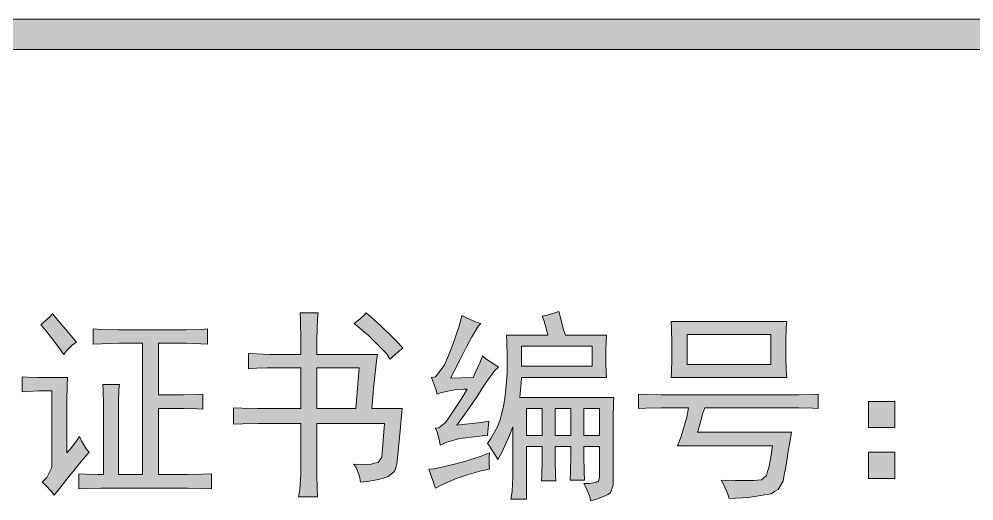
# Model space of a CAD drawing. Header units: millimetres. Extents: x 568 to 3948041, y -25191 to 63890.
# Drawn here: x 3941386 to 3943411, y 49728 to 50750 of the extents above; entities that cross this region are included whole.
import ezdxf

# ---------------------------------------------------------------- set-up
doc = ezdxf.new("R2010")
doc.units = ezdxf.units.MM

msp = doc.modelspace()

# ---------------------------------------------------------------- hatches: boundary and pattern name
h = msp.add_hatch(color=0)
h.dxf.hatch_style = 2
h.paths.add_polyline_path([(3946541, 50750.4), (3946541, 50685.9), (3939036.2, 50685.9), (3939036.2, 50750.4)])
h = msp.add_hatch(color=0)
h.dxf.hatch_style = 2
h.paths.add_polyline_path([(3941480.3, 50038.6), (3941465.9, 50059.1), (3941441.6, 50090.2), (3941431.7, 50101.6), (3941437.8, 50106.2), (3941450.7, 50118.3), (3941456.8, 50125.2), (3941507.7, 50064.4), (3941498.5, 50058.3), (3941485.6, 50045.4)])
h = msp.add_hatch(color=0)
h.paths.add_polyline_path([(3941983.3, 50038.6), (3941983.3, 50067.4), (3941982.5, 50111.5), (3941981.7, 50126.7), (3942020.5, 50126.7), (3942019, 50113.8), (3942017.4, 50070.5), (3942017.4, 50038.6), (3942145.8, 50038.6), (3942144.3, 50031), (3942138.2, 49974), (3942133.7, 49923.8), (3942198.3, 49923.8), (3942193.7, 49869.1), (3942186.9, 49806.1), (3942184.6, 49798.5), (3942182.3, 49790.1), (3942168.6, 49779.5), (3942158.8, 49776.4), (3942148.1, 49773.4), (3942123.8, 49768.8), (3942110.1, 49767.3), (3942107.9, 49780.2), (3942100.3, 49800), (3942094.9, 49806.1), (3942110.1, 49805.3), (3942132.9, 49806.1), (3942139.8, 49807.6), (3942147.4, 49809.1), (3942155, 49820.5), (3942155.7, 49829.6), (3942161, 49891.9), (3942017.4, 49891.9), (3942017.4, 49802.3), (3942017.4, 49785.6), (3942018.2, 49752.9), (3942019, 49736.2), (3941978.7, 49736.2), (3941981, 49752.1), (3941983.3, 49784), (3941983.3, 49800.8), (3941983.3, 49891.9), (3941904.2, 49891.9), (3941892.1, 49891.9), (3941860.2, 49891.2), (3941840.4, 49890.4), (3941840.4, 49925.4), (3941857.9, 49924.6), (3941891.3, 49923.8), (3941907.3, 49923.8), (3941983.3, 49923.8), (3941983.3, 50010.4), (3941917.9, 50010.4), (3941912.6, 50010.4), (3941889.8, 50009.7), (3941872.3, 50008.2), (3941872.3, 50040.8), (3941889, 50040.1), (3941917.9, 50038.6), (3941929.3, 50038.6)])
h.paths.add_polyline_path([(3942100.3, 49923.8), (3942107.1, 50010.4), (3942017.4, 50010.4), (3942017.4, 49923.8)])
h = msp.add_hatch(color=0)
h.dxf.hatch_style = 2
h.paths.add_polyline_path([(3942122.3, 50126.7), (3942132.9, 50117.6), (3942153.4, 50099.3), (3942162.6, 50090.2), (3942171.7, 50081.9), (3942190.7, 50062.9), (3942199.8, 50052.2), (3942189.9, 50043.9), (3942176.2, 50032.5), (3942172.4, 50028.7), (3942164.8, 50040.8), (3942126.9, 50078.8), (3942096.5, 50104.7), (3942105.6, 50111.5), (3942117.7, 50122.1)])
h = msp.add_hatch(color=0)
h.dxf.hatch_style = 2
h.paths.add_polyline_path([(3942365.4, 50104.7), (3942360.1, 50099.3), (3942345.7, 50075), (3942335.8, 50056), (3942325.9, 50036.3), (3942308.4, 50002.9), (3942300.8, 49988.4), (3942348.7, 49989.9), (3942353.3, 49999.8), (3942363.9, 50022.6), (3942368.5, 50035.5), (3942376, 50029.4), (3942393.5, 50018), (3942402.6, 50012), (3942395, 50004.4), (3942377.6, 49980.8), (3942367.7, 49965.6), (3942357.8, 49949.7), (3942331.2, 49911.7), (3942314.5, 49888.9), (3942332.7, 49890.4), (3942366.2, 49894.2), (3942382.1, 49897.2), (3942379.1, 49866.9), (3942368.5, 49866.1), (3942345.7, 49863.1), (3942333.5, 49861.5), (3942320.6, 49860), (3942293.2, 49852.4), (3942278.8, 49846.3), (3942277.3, 49855.5), (3942272.7, 49873.7), (3942268.9, 49882.1), (3942275.8, 49882.8), (3942290.2, 49894.2), (3942297.8, 49905.6), (3942305.4, 49916.2), (3942325.1, 49945.9), (3942336.5, 49964.9), (3942328.9, 49964.9), (3942313.7, 49964.1), (3942306.2, 49962.6), (3942298.6, 49961.8), (3942281.8, 49958), (3942272.7, 49954.2), (3942269.7, 49964.9), (3942263.6, 49982.3), (3942260.6, 49989.9), (3942268.9, 49991.5), (3942287.2, 50015), (3942296.3, 50036.3), (3942305.4, 50057.6), (3942319.8, 50100.9), (3942325.1, 50121.4), (3942335, 50116.1), (3942355.5, 50106.9)])
h = msp.add_hatch(color=0)
h.paths.add_polyline_path([(3942531, 50129.7), (3942534.1, 50116.8), (3942540.9, 50091), (3942544.7, 50079.6), (3942632.1, 50079.6), (3942631.3, 50068.9), (3942630.6, 50046.2), (3942630.6, 50034), (3942630.6, 50021.1), (3942631.3, 49999.1), (3942632.1, 49989.9), (3942451.3, 49989.9), (3942450.5, 49977), (3942449, 49955.7), (3942448.2, 49947.4), (3942647.3, 49947.4), (3942646.5, 49934.5), (3942645.8, 49905.6), (3942645.8, 49890.4), (3942645.8, 49773.4), (3942645.8, 49761.3), (3942640.4, 49745.3), (3942634.4, 49741.5), (3942629, 49738.5), (3942610.8, 49731.6), (3942598.7, 49727.8), (3942595.6, 49738.5), (3942588, 49756.7), (3942583.5, 49765), (3942594.9, 49765), (3942609.3, 49766.6), (3942611.6, 49768.1), (3942614.6, 49768.8), (3942616.9, 49778), (3942616.9, 49785.6), (3942616.9, 49843.3), (3942583.5, 49843.3), (3942583.5, 49824.3), (3942584.2, 49788.6), (3942585, 49771.9), (3942554.6, 49771.9), (3942555.4, 49788.6), (3942556.1, 49824.3), (3942556.1, 49843.3), (3942522.7, 49843.3), (3942522.7, 49816.7), (3942523.4, 49780.2), (3942524.2, 49770.4), (3942493.8, 49770.4), (3942494.6, 49780.2), (3942495.3, 49816.7), (3942495.3, 49843.3), (3942461.9, 49843.3), (3942461.9, 49731.6), (3942429.2, 49731.6), (3942431.5, 49747.6), (3942433, 49778.7), (3942433, 49793.9), (3942433, 49885.1), (3942426.2, 49866.9), (3942410.2, 49831.9), (3942401.1, 49816), (3942395, 49826.6), (3942383.6, 49844.1), (3942379.1, 49849.4), (3942386.7, 49860), (3942398.1, 49879.8), (3942402.6, 49890.4), (3942406.4, 49900.3), (3942413.3, 49928.4), (3942416.3, 49945.9), (3942418.6, 49964.1), (3942420.9, 49999.1), (3942420.9, 50017.3), (3942420.9, 50034.8), (3942420.1, 50065.9), (3942419.4, 50079.6), (3942507.5, 50079.6), (3942505.2, 50088.7), (3942499.9, 50109.2), (3942495.3, 50119.9), (3942506, 50122.1), (3942524.2, 50127.5)])
h.paths.add_polyline_path([(3942601.7, 50013.5), (3942601.7, 50056), (3942451.3, 50056), (3942451.3, 50013.5)])
h.paths.add_polyline_path([(3942556.1, 49866.9), (3942556.1, 49923.8), (3942522.7, 49923.8), (3942522.7, 49866.9)])
h.paths.add_polyline_path([(3942616.9, 49866.9), (3942616.9, 49923.8), (3942583.5, 49923.8), (3942583.5, 49866.9)])
h.paths.add_polyline_path([(3942495.3, 49866.9), (3942495.3, 49923.8), (3942461.9, 49923.8), (3942461.9, 49866.9)])
h = msp.add_hatch(color=0)
h.dxf.hatch_style = 2
h.paths.add_polyline_path([(3941723.4, 50091), (3941740.1, 50091), (3941771.3, 50091.7), (3941785.7, 50093.3), (3941785.7, 50060.6), (3941771.3, 50061.4), (3941740.1, 50062.9), (3941723.4, 50062.9), (3941681.6, 50062.9), (3941681.6, 49952.7), (3941720.4, 49952.7), (3941734.8, 49952.7), (3941762.2, 49953.5), (3941775.8, 49954.2), (3941775.8, 49922.3), (3941762.9, 49923.1), (3941735.6, 49923.8), (3941720.4, 49923.8), (3941681.6, 49923.8), (3941681.6, 49784), (3941728.7, 49784), (3941743.2, 49784), (3941775.8, 49784.8), (3941794.1, 49785.6), (3941794.1, 49753.7), (3941775.8, 49754.4), (3941743.2, 49755.2), (3941728.7, 49755.2), (3941579.8, 49755.2), (3941559.3, 49755.2), (3941525.9, 49754.4), (3941512.2, 49753.7), (3941512.2, 49785.6), (3941525.9, 49784.8), (3941551.7, 49784), (3941564.6, 49784), (3941564.6, 49915.5), (3941564.6, 49933), (3941563.9, 49962.6), (3941563.1, 49974.7), (3941598.8, 49974.7), (3941597.3, 49964.1), (3941596.5, 49934.5), (3941596.5, 49915.5), (3941596.5, 49784), (3941647.4, 49784), (3941647.4, 50062.9), (3941617.1, 50062.9), (3941597.3, 50062.9), (3941560.8, 50061.4), (3941542.6, 50060.6), (3941542.6, 50093.3), (3941560.8, 50091.7), (3941597.3, 50091), (3941617.1, 50091)])
h = msp.add_hatch(color=0)
h.paths.add_polyline_path([(3943014.2, 50108.5), (3943012.7, 50095.5), (3943012, 50066.7), (3943012, 50050.7), (3943012, 50034.8), (3943012.7, 50004.4), (3943014.2, 49989.9), (3942768.8, 49989.9), (3942769.6, 50002.1), (3942770.4, 50029.4), (3942770.4, 50045.4), (3942770.4, 50062.9), (3942769.6, 50094), (3942768.8, 50108.5)])
h.paths.add_polyline_path([(3942980.1, 50017.3), (3942980.1, 50081.1), (3942803, 50081.1), (3942803, 50017.3)])
h = msp.add_hatch(color=0)
h.dxf.hatch_style = 2
h.paths.add_polyline_path([(3941434.7, 49767.3), (3941444.6, 49777.2), (3941455.2, 49798.5), (3941455.2, 49809.1), (3941455.2, 49961.1), (3941440, 49961.1), (3941427.9, 49961.1), (3941404.3, 49960.3), (3941392.2, 49959.5), (3941392.2, 49991.5), (3941403.6, 49990.7), (3941427.1, 49989.9), (3941440, 49989.9), (3941488.7, 49989.9), (3941487.9, 49974), (3941487.1, 49939.8), (3941487.1, 49922.3), (3941487.1, 49829.6), (3941494.7, 49838.7), (3941508.4, 49856.2), (3941513.7, 49864.6), (3941518.3, 49855.5), (3941528.2, 49838.7), (3941534.2, 49831.1), (3941525.1, 49820.5), (3941507.7, 49799.2), (3941500.1, 49790.1), (3941491.7, 49780.2), (3941471.9, 49755.2), (3941459.8, 49740), (3941454.5, 49747.6), (3941441.6, 49761.3)])
h = msp.add_hatch(color=0)
h.dxf.hatch_style = 2
h.paths.add_polyline_path([(3943024.1, 49952.7), (3943040.1, 49952.7), (3943068.9, 49953.5), (3943081.1, 49954.2), (3943081.1, 49923.8), (3943068.9, 49924.6), (3943040.1, 49925.4), (3943024.1, 49925.4), (3942840.3, 49925.4), (3942836.5, 49914), (3942828.9, 49887.4), (3942825.1, 49873.7), (3943024.1, 49873.7), (3943021.8, 49860), (3943018, 49837.2), (3943016.5, 49828.1), (3943015, 49818.2), (3943011.2, 49796.2), (3943008.9, 49783.3), (3943006.6, 49769.6), (3942996, 49752.1), (3942988.4, 49747.6), (3942980.8, 49743), (3942932.9, 49735.4), (3942891.9, 49733.1), (3942888.9, 49742.3), (3942880.5, 49762), (3942875.2, 49771.9), (3942905.6, 49771.1), (3942944.3, 49771.1), (3942951.9, 49771.9), (3942960.3, 49772.6), (3942970.9, 49781.8), (3942973.2, 49790.1), (3942976.3, 49797.7), (3942980.8, 49825.1), (3942983.9, 49844.8), (3942782.5, 49844.8), (3942790.1, 49864.6), (3942802.3, 49905.6), (3942806.1, 49925.4), (3942765.8, 49925.4), (3942747.6, 49925.4), (3942714.9, 49924.6), (3942699.7, 49923.8), (3942699.7, 49954.2), (3942714.9, 49953.5), (3942747.6, 49952.7), (3942765.8, 49952.7)])
h = msp.add_hatch(color=0)
h.dxf.hatch_style = 2
h.paths.add_polyline_path([(3943187.5, 49939), (3943243.7, 49939), (3943243.7, 49883.6), (3943187.5, 49883.6)])
h = msp.add_hatch(color=0)
h.dxf.hatch_style = 2
h.paths.add_polyline_path([(3942383.6, 49829.6), (3942382.9, 49820.5), (3942382.9, 49803), (3942383.6, 49795.4), (3942366.2, 49791.6), (3942336.5, 49783.3), (3942323.6, 49778.7), (3942311.5, 49774.9), (3942284.1, 49762.8), (3942268.9, 49755.2), (3942255.2, 49795.4), (3942265.9, 49796.2), (3942294, 49802.3), (3942312.2, 49806.8), (3942330.5, 49811.4), (3942366.2, 49822.8)])
h = msp.add_hatch(color=0)
h.dxf.hatch_style = 2
h.paths.add_polyline_path([(3943187.5, 49831.1), (3943243.7, 49831.1), (3943243.7, 49775.7), (3943187.5, 49775.7)])

# ---------------------------------------------------------------- linework, layer by layer
at = {"color": 0, "lineweight": 0}
for points in [[(3946541, 50750.4), (3946541, 50685.9), (3939036.2, 50685.9), (3939036.2, 50750.4)], [(3941480.3, 50038.6), (3941465.9, 50059.1), (3941441.6, 50090.2), (3941431.7, 50101.6), (3941437.8, 50106.2), (3941450.7, 50118.3), (3941456.8, 50125.2), (3941507.7, 50064.4), (3941498.5, 50058.3), (3941485.6, 50045.4)], [(3941983.3, 50038.6), (3941983.3, 50067.4), (3941982.5, 50111.5), (3941981.7, 50126.7), (3942020.5, 50126.7), (3942019, 50113.8), (3942017.4, 50070.5), (3942017.4, 50038.6), (3942145.8, 50038.6), (3942144.3, 50031), (3942138.2, 49974), (3942133.7, 49923.8), (3942198.3, 49923.8), (3942193.7, 49869.1), (3942186.9, 49806.1), (3942184.6, 49798.5), (3942182.3, 49790.1), (3942168.6, 49779.5), (3942158.8, 49776.4), (3942148.1, 49773.4), (3942123.8, 49768.8), (3942110.1, 49767.3), (3942107.9, 49780.2), (3942100.3, 49800), (3942094.9, 49806.1), (3942110.1, 49805.3), (3942132.9, 49806.1), (3942139.8, 49807.6), (3942147.4, 49809.1), (3942155, 49820.5), (3942155.7, 49829.6), (3942161, 49891.9), (3942017.4, 49891.9), (3942017.4, 49802.3), (3942017.4, 49785.6), (3942018.2, 49752.9), (3942019, 49736.2), (3941978.7, 49736.2), (3941981, 49752.1), (3941983.3, 49784), (3941983.3, 49800.8), (3941983.3, 49891.9), (3941904.2, 49891.9), (3941892.1, 49891.9), (3941860.2, 49891.2), (3941840.4, 49890.4), (3941840.4, 49925.4), (3941857.9, 49924.6), (3941891.3, 49923.8), (3941907.3, 49923.8), (3941983.3, 49923.8), (3941983.3, 50010.4), (3941917.9, 50010.4), (3941912.6, 50010.4), (3941889.8, 50009.7), (3941872.3, 50008.2), (3941872.3, 50040.8), (3941889, 50040.1), (3941917.9, 50038.6), (3941929.3, 50038.6)], [(3942122.3, 50126.7), (3942132.9, 50117.6), (3942153.4, 50099.3), (3942162.6, 50090.2), (3942171.7, 50081.9), (3942190.7, 50062.9), (3942199.8, 50052.2), (3942189.9, 50043.9), (3942176.2, 50032.5), (3942172.4, 50028.7), (3942164.8, 50040.8), (3942126.9, 50078.8), (3942096.5, 50104.7), (3942105.6, 50111.5), (3942117.7, 50122.1)], [(3942365.4, 50104.7), (3942360.1, 50099.3), (3942345.7, 50075), (3942335.8, 50056), (3942325.9, 50036.3), (3942308.4, 50002.9), (3942300.8, 49988.4), (3942348.7, 49989.9), (3942353.3, 49999.8), (3942363.9, 50022.6), (3942368.5, 50035.5), (3942376, 50029.4), (3942393.5, 50018), (3942402.6, 50012), (3942395, 50004.4), (3942377.6, 49980.8), (3942367.7, 49965.6), (3942357.8, 49949.7), (3942331.2, 49911.7), (3942314.5, 49888.9), (3942332.7, 49890.4), (3942366.2, 49894.2), (3942382.1, 49897.2), (3942379.1, 49866.9), (3942368.5, 49866.1), (3942345.7, 49863.1), (3942333.5, 49861.5), (3942320.6, 49860), (3942293.2, 49852.4), (3942278.8, 49846.3), (3942277.3, 49855.5), (3942272.7, 49873.7), (3942268.9, 49882.1), (3942275.8, 49882.8), (3942290.2, 49894.2), (3942297.8, 49905.6), (3942305.4, 49916.2), (3942325.1, 49945.9), (3942336.5, 49964.9), (3942328.9, 49964.9), (3942313.7, 49964.1), (3942306.2, 49962.6), (3942298.6, 49961.8), (3942281.8, 49958), (3942272.7, 49954.2), (3942269.7, 49964.9), (3942263.6, 49982.3), (3942260.6, 49989.9), (3942268.9, 49991.5), (3942287.2, 50015), (3942296.3, 50036.3), (3942305.4, 50057.6), (3942319.8, 50100.9), (3942325.1, 50121.4), (3942335, 50116.1), (3942355.5, 50106.9)], [(3942531, 50129.7), (3942534.1, 50116.8), (3942540.9, 50091), (3942544.7, 50079.6), (3942632.1, 50079.6), (3942631.3, 50068.9), (3942630.6, 50046.2), (3942630.6, 50034), (3942630.6, 50021.1), (3942631.3, 49999.1), (3942632.1, 49989.9), (3942451.3, 49989.9), (3942450.5, 49977), (3942449, 49955.7), (3942448.2, 49947.4), (3942647.3, 49947.4), (3942646.5, 49934.5), (3942645.8, 49905.6), (3942645.8, 49890.4), (3942645.8, 49773.4), (3942645.8, 49761.3), (3942640.4, 49745.3), (3942634.4, 49741.5), (3942629, 49738.5), (3942610.8, 49731.6), (3942598.7, 49727.8), (3942595.6, 49738.5), (3942588, 49756.7), (3942583.5, 49765), (3942594.9, 49765), (3942609.3, 49766.6), (3942611.6, 49768.1), (3942614.6, 49768.8), (3942616.9, 49778), (3942616.9, 49785.6), (3942616.9, 49843.3), (3942583.5, 49843.3), (3942583.5, 49824.3), (3942584.2, 49788.6), (3942585, 49771.9), (3942554.6, 49771.9), (3942555.4, 49788.6), (3942556.1, 49824.3), (3942556.1, 49843.3), (3942522.7, 49843.3), (3942522.7, 49816.7), (3942523.4, 49780.2), (3942524.2, 49770.4), (3942493.8, 49770.4), (3942494.6, 49780.2), (3942495.3, 49816.7), (3942495.3, 49843.3), (3942461.9, 49843.3), (3942461.9, 49731.6), (3942429.2, 49731.6), (3942431.5, 49747.6), (3942433, 49778.7), (3942433, 49793.9), (3942433, 49885.1), (3942426.2, 49866.9), (3942410.2, 49831.9), (3942401.1, 49816), (3942395, 49826.6), (3942383.6, 49844.1), (3942379.1, 49849.4), (3942386.7, 49860), (3942398.1, 49879.8), (3942402.6, 49890.4), (3942406.4, 49900.3), (3942413.3, 49928.4), (3942416.3, 49945.9), (3942418.6, 49964.1), (3942420.9, 49999.1), (3942420.9, 50017.3), (3942420.9, 50034.8), (3942420.1, 50065.9), (3942419.4, 50079.6), (3942507.5, 50079.6), (3942505.2, 50088.7), (3942499.9, 50109.2), (3942495.3, 50119.9), (3942506, 50122.1), (3942524.2, 50127.5)], [(3941723.4, 50091), (3941740.1, 50091), (3941771.3, 50091.7), (3941785.7, 50093.3), (3941785.7, 50060.6), (3941771.3, 50061.4), (3941740.1, 50062.9), (3941723.4, 50062.9), (3941681.6, 50062.9), (3941681.6, 49952.7), (3941720.4, 49952.7), (3941734.8, 49952.7), (3941762.2, 49953.5), (3941775.8, 49954.2), (3941775.8, 49922.3), (3941762.9, 49923.1), (3941735.6, 49923.8), (3941720.4, 49923.8), (3941681.6, 49923.8), (3941681.6, 49784), (3941728.7, 49784), (3941743.2, 49784), (3941775.8, 49784.8), (3941794.1, 49785.6), (3941794.1, 49753.7), (3941775.8, 49754.4), (3941743.2, 49755.2), (3941728.7, 49755.2), (3941579.8, 49755.2), (3941559.3, 49755.2), (3941525.9, 49754.4), (3941512.2, 49753.7), (3941512.2, 49785.6), (3941525.9, 49784.8), (3941551.7, 49784), (3941564.6, 49784), (3941564.6, 49915.5), (3941564.6, 49933), (3941563.9, 49962.6), (3941563.1, 49974.7), (3941598.8, 49974.7), (3941597.3, 49964.1), (3941596.5, 49934.5), (3941596.5, 49915.5), (3941596.5, 49784), (3941647.4, 49784), (3941647.4, 50062.9), (3941617.1, 50062.9), (3941597.3, 50062.9), (3941560.8, 50061.4), (3941542.6, 50060.6), (3941542.6, 50093.3), (3941560.8, 50091.7), (3941597.3, 50091), (3941617.1, 50091)], [(3943014.2, 50108.5), (3943012.7, 50095.5), (3943012, 50066.7), (3943012, 50050.7), (3943012, 50034.8), (3943012.7, 50004.4), (3943014.2, 49989.9), (3942768.8, 49989.9), (3942769.6, 50002.1), (3942770.4, 50029.4), (3942770.4, 50045.4), (3942770.4, 50062.9), (3942769.6, 50094), (3942768.8, 50108.5)], [(3942980.1, 50017.3), (3942980.1, 50081.1), (3942803, 50081.1), (3942803, 50017.3)], [(3942601.7, 50013.5), (3942601.7, 50056), (3942451.3, 50056), (3942451.3, 50013.5)], [(3942100.3, 49923.8), (3942107.1, 50010.4), (3942017.4, 50010.4), (3942017.4, 49923.8)], [(3941434.7, 49767.3), (3941444.6, 49777.2), (3941455.2, 49798.5), (3941455.2, 49809.1), (3941455.2, 49961.1), (3941440, 49961.1), (3941427.9, 49961.1), (3941404.3, 49960.3), (3941392.2, 49959.5), (3941392.2, 49991.5), (3941403.6, 49990.7), (3941427.1, 49989.9), (3941440, 49989.9), (3941488.7, 49989.9), (3941487.9, 49974), (3941487.1, 49939.8), (3941487.1, 49922.3), (3941487.1, 49829.6), (3941494.7, 49838.7), (3941508.4, 49856.2), (3941513.7, 49864.6), (3941518.3, 49855.5), (3941528.2, 49838.7), (3941534.2, 49831.1), (3941525.1, 49820.5), (3941507.7, 49799.2), (3941500.1, 49790.1), (3941491.7, 49780.2), (3941471.9, 49755.2), (3941459.8, 49740), (3941454.5, 49747.6), (3941441.6, 49761.3)], [(3943024.1, 49952.7), (3943040.1, 49952.7), (3943068.9, 49953.5), (3943081.1, 49954.2), (3943081.1, 49923.8), (3943068.9, 49924.6), (3943040.1, 49925.4), (3943024.1, 49925.4), (3942840.3, 49925.4), (3942836.5, 49914), (3942828.9, 49887.4), (3942825.1, 49873.7), (3943024.1, 49873.7), (3943021.8, 49860), (3943018, 49837.2), (3943016.5, 49828.1), (3943015, 49818.2), (3943011.2, 49796.2), (3943008.9, 49783.3), (3943006.6, 49769.6), (3942996, 49752.1), (3942988.4, 49747.6), (3942980.8, 49743), (3942932.9, 49735.4), (3942891.9, 49733.1), (3942888.9, 49742.3), (3942880.5, 49762), (3942875.2, 49771.9), (3942905.6, 49771.1), (3942944.3, 49771.1), (3942951.9, 49771.9), (3942960.3, 49772.6), (3942970.9, 49781.8), (3942973.2, 49790.1), (3942976.3, 49797.7), (3942980.8, 49825.1), (3942983.9, 49844.8), (3942782.5, 49844.8), (3942790.1, 49864.6), (3942802.3, 49905.6), (3942806.1, 49925.4), (3942765.8, 49925.4), (3942747.6, 49925.4), (3942714.9, 49924.6), (3942699.7, 49923.8), (3942699.7, 49954.2), (3942714.9, 49953.5), (3942747.6, 49952.7), (3942765.8, 49952.7)], [(3943187.5, 49939), (3943243.7, 49939), (3943243.7, 49883.6), (3943187.5, 49883.6)], [(3942495.3, 49866.9), (3942495.3, 49923.8), (3942461.9, 49923.8), (3942461.9, 49866.9)], [(3942556.1, 49866.9), (3942556.1, 49923.8), (3942522.7, 49923.8), (3942522.7, 49866.9)], [(3942616.9, 49866.9), (3942616.9, 49923.8), (3942583.5, 49923.8), (3942583.5, 49866.9)], [(3942383.6, 49829.6), (3942382.9, 49820.5), (3942382.9, 49803), (3942383.6, 49795.4), (3942366.2, 49791.6), (3942336.5, 49783.3), (3942323.6, 49778.7), (3942311.5, 49774.9), (3942284.1, 49762.8), (3942268.9, 49755.2), (3942255.2, 49795.4), (3942265.9, 49796.2), (3942294, 49802.3), (3942312.2, 49806.8), (3942330.5, 49811.4), (3942366.2, 49822.8)], [(3943187.5, 49831.1), (3943243.7, 49831.1), (3943243.7, 49775.7), (3943187.5, 49775.7)]]:
    msp.add_lwpolyline(points, close=True, dxfattribs=at)

doc.saveas('drawing.dxf')
